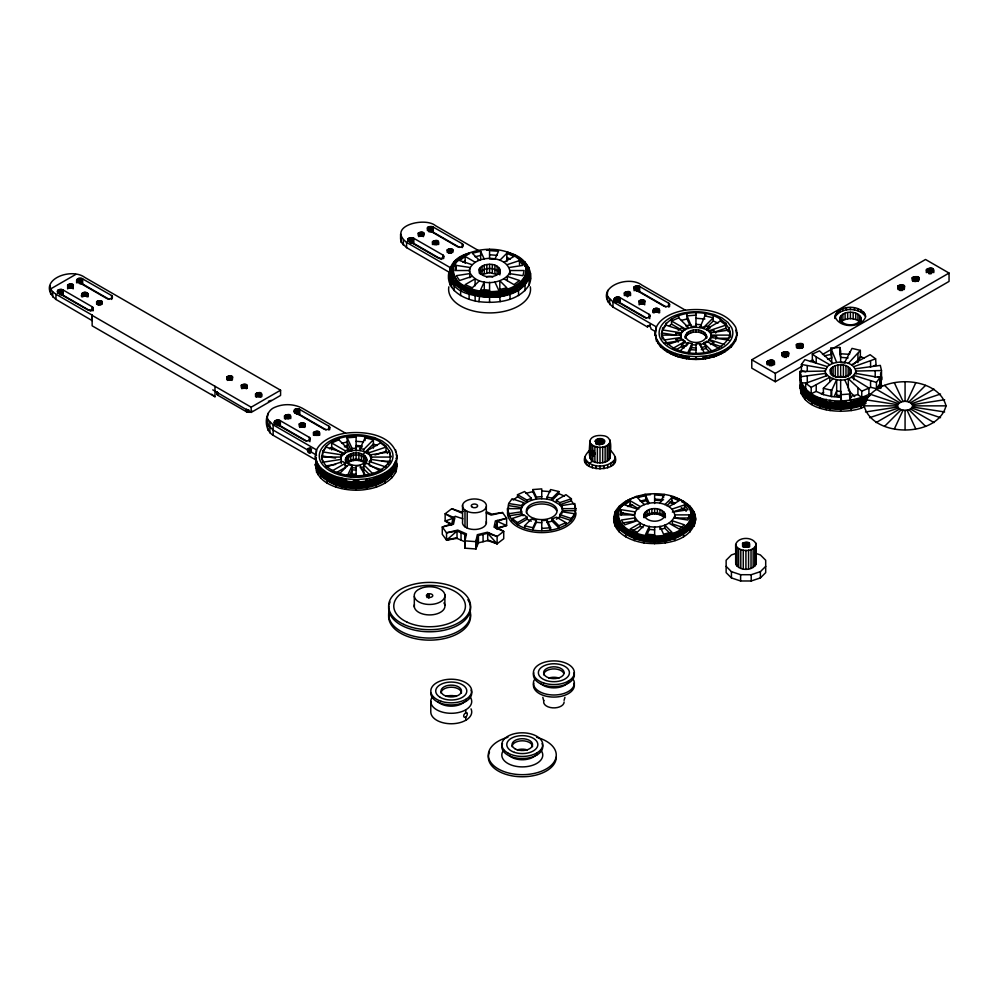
<?xml version="1.0" encoding="UTF-8"?>
<svg xmlns="http://www.w3.org/2000/svg" width="999" height="999" viewBox="0 0 999 999"><rect width="100%" height="100%" fill="white"/><g stroke="black" fill="none" stroke-linecap="round" stroke-linejoin="round"><path stroke-width="1.5" d="M497.29 520.454L495.854 527.06L503.721 531.418L497.115 536.463L487.425 532.23L477.335 534.69L475.824 541.645L475.824 548.963L478.434 535.526L475.824 541.645L464.96 540.859L465.034 534.565L464.96 548.176L475.824 548.963L478.434 542.844L478.434 535.526L489.06 532.942M428.821 598.001L428.446 593.881L429.258 593.768A3.197 1.848 0 0 1 432.692 596.053A3.197 1.848 0 0 1 427.797 597.127A3.197 1.848 0 0 1 427.709 594.105L428.446 593.881L427.11 597.614M478.983 301.673C464.747 299.75 446.241 290.709 448.626 273.664L451.511 272.827L452.722 270.529C454.145 283.666 468.756 289.073 480.044 291.084L478.983 301.673C496.603 303.746 518.881 301.398 529.133 284.952C535.139 270.692 523.976 256.506 510.052 253.197M644.03 542.944C630.981 540.809 613.386 533.716 613.686 518.019L616.558 517.182L617.782 514.885C619.193 528.021 633.816 533.429 645.092 535.439L644.03 542.944C662.524 545.267 691.171 542.095 695.591 520.117C696.078 506.805 682.329 498.951 670.878 496.54M397.065 456.019C395.492 470.616 379.245 476.623 366.708 478.858L366.708 480.956C347.227 484.99 308.941 476.548 316.558 449.9A40.947 23.639 0 0 1 345.517 433.191C363.998 430.869 392.657 434.028 397.065 456.019C397.365 471.715 379.77 478.808 366.708 480.956L365.971 480.182L366.708 489.31C347.577 493.031 310.239 485.601 316.283 459.49M694.193 526.236L695.591 518.019C690.921 518.369 690.883 512.562 690.234 509.378C681.006 494.58 660.963 492.457 645.092 494.33L644.954 495.654M673.388 353.609L669.517 351.898L669.904 353.296C680.769 359.091 693.431 360.389 705.506 358.803L705.818 357.192L706.568 357.954C721.515 356.581 742.507 344.543 735.526 326.91C725.274 310.464 702.996 308.104 685.376 310.19A40.947 23.639 0 0 0 656.418 326.91C648.801 353.546 687.087 362 706.568 357.954L706.568 355.856C719.105 353.621 735.339 347.615 736.925 333.029M471.153 288.961L469.105 294.143L469.105 299.313M636.213 533.316L634.165 540.584M636.138 497.24L636.213 496.466L645.092 494.33M705.506 358.803L714.397 356.68L715.009 354.995M865.534 397.365L859.152 400.187L861.126 408.241C841.233 415.222 794.305 411.313 800.811 380.781M591.208 452.172C596.453 446.865 594.692 462.749 591.208 452.172L593.281 450.974M463.524 285.577L462.662 288.374L460.626 290.384L460.626 295.554M628.571 529.932L627.709 532.717L625.674 534.74L625.674 536.825M307.567 449.4C306.718 451.361 310.514 455.144 311.126 451.998C311.788 447.627 303.996 449.612 310.202 447.877M685.376 310.19L641.932 285.115C627.272 274.088 591.733 288.948 612.974 307.055L647.364 326.91C647.851 323.926 651.385 327.135 650.986 328.996L655.332 331.506M461.063 258.042L463.524 255.494C482.529 245.866 508.254 246.903 524.138 262.088C536.9 273.938 523.089 290.809 509.527 293.556C481.418 307.829 416.933 277.073 469.63 253.659M636.213 496.466L628.571 499.837L628.184 501.248M714.397 356.68L722.027 353.296L722.427 351.898L718.556 353.609M801.098 393.881L801.098 391.795L804.507 389.76C817.994 409.128 847.627 409.115 867.107 399.438L866.807 396.803M324.076 471.078L323.713 473.676L320.642 476.198L320.642 478.296M457.654 281.169L456.605 283.816L454.108 285.489L454.108 290.659M622.714 525.524L621.665 528.171L619.168 529.845L619.168 531.93M564.073 700.349L564.947 697.339M478.983 250.836L435.539 225.699C424.862 216.558 386.501 226.211 406.593 242.407L450.025 267.495L453.446 266.571L457.654 259.89L463.524 255.494M628.571 499.837L622.714 504.245L618.493 510.926L615.084 511.9L613.686 518.019L615.084 526.236M728.009 348.089L722.027 353.296M453.983 276.036L452.809 278.521L450.025 279.782L450.025 284.952M619.03 520.392L617.857 522.864L615.084 524.138C632.479 548.001 676.798 548.001 694.193 524.138C689.447 523.738 689.647 518.119 691.495 514.885C688.323 546.291 611.363 544.892 619.03 509.378C607.492 547.852 701.773 547.852 690.234 509.378M529.133 284.952L529.133 279.782C524.4 279.383 524.6 273.776 526.436 270.529C523.276 301.948 446.278 300.537 453.983 265.022L457.654 259.89M451.585 524.712L453.196 517.27M464.96 540.859L466.458 533.903L457.729 530.082L446.541 532.817L442.282 526.985L451.773 523.876M475.824 548.963L476.448 546.066M91.92 320.467L92.145 315.11L92.145 320.604L55.944 299.438C34.69 281.343 70.242 266.471 84.903 277.497L280.582 390.209L280.582 395.442L251.174 412.425L212.775 389.86M49.95 291.084L50.412 289.048M76.636 280.244L78.397 278.484L81.918 278.484L111.601 295.529C114.81 298.152 108.566 300.15 106.618 298.401L77.66 281.681L76.636 280.244L76.636 282.854M81.706 294.218C82.355 291.546 88.262 291.696 87.999 294.693C85.939 298.976 79.833 291.82 81.706 296.828M93.169 308.192L91.409 309.952L87.9 309.952L58.204 292.907C54.995 290.284 61.239 288.286 63.187 290.035L92.145 306.755L93.057 307.667L93.169 310.801M255.557 394.043C260.427 402.435 265.659 388.087 255.557 394.043L255.557 396.665M316.558 460.352L273.127 435.277C264.011 430.045 264.011 413.336 273.127 408.104C282.018 403.521 293.182 403.521 302.073 408.104L345.517 433.191M274.35 422.09L276.111 420.329L279.633 420.329L309.315 437.362C312.537 439.997 306.281 441.995 304.345 440.234L275.387 423.526L274.35 422.09L274.35 424.7M284.515 415.996C289.373 424.375 294.618 410.027 284.515 415.996L284.515 418.606M313.461 432.704C318.331 441.096 323.576 426.748 313.461 432.704L313.461 435.314M315.721 455.669L316.283 453.221M315.434 465.247L316.283 461.575M316.883 461.338C314.81 496.191 397.415 496.191 395.342 461.338M321.566 457.067L340.759 457.067L341.283 459.365L322.739 462.237C315.197 428.821 387.912 427.335 390.659 457.067L371.466 457.067L370.941 454.77L389.485 451.91L389.485 450.861M322.153 458.666L322.739 450.861M326.186 446.053L326.186 447.09L342.807 452.634L341.283 454.77L340.759 459.153L340.759 457.067M345.467 459.153C347.902 450.112 367.395 450.749 366.758 461.251C364.26 452.822 347.964 452.822 345.467 461.251L345.467 459.153C347.964 467.582 364.26 467.582 366.758 459.153M448.701 271.953L406.593 247.64L401.286 242.332L401.061 237.238M407.942 239.148L408.853 241.109L437.812 257.829C439.747 259.578 446.004 257.58 442.782 254.945L413.099 237.912L408.853 238.237L407.942 239.148L407.942 241.758M371.466 457.067L370.941 461.451L370.941 459.365L389.485 462.237L390.659 456.019M427.397 227.909L428.309 229.87L457.267 246.591C459.203 248.351 465.459 246.341 462.237 243.719L432.555 226.673L428.309 226.998L427.397 227.909L427.397 230.519M432.455 241.933C437.325 250.324 442.557 235.964 432.455 241.933L432.455 244.543M393.531 466.383C382.23 492.42 329.995 492.42 318.693 466.383M366.708 489.31C380.582 487.662 401.049 477.609 396.228 460.714M469.105 253.197C442.994 259.515 442.807 287.687 469.105 294.143C489.735 300.262 524.35 298.863 530.531 273.664L526.997 272.165L525.174 265.022L521.49 259.89L522.552 261.838L525.037 261.85M448.626 278.833L449.188 276.386M453.983 265.022L452.16 272.165C459.74 301.561 519.418 301.561 526.997 272.165L525.174 265.022M469.805 271.628L469.805 267.47L456.206 265.372L455.032 270.529L469.105 270.529C473.801 253.097 511.438 254.383 510.052 274.688M479.295 268.943C478.571 278.559 495.641 279.021 499.862 272.128C500.586 262.512 483.516 262.05 479.295 268.943L479.295 273.127C483.816 266.92 495.342 266.92 499.862 273.127M509.353 273.589L510.052 270.529L524.125 270.529L522.952 275.699L509.353 273.589C500.699 286.001 474.063 286.139 469.105 270.529M575.973 510.739L562.537 510.739L561.825 507.629L561.825 505.544L574.8 503.533C583.566 539.897 500.037 539.959 508.678 503.533L512.087 498.763L523.726 502.647L523.726 504.732C520.716 507.604 519.98 512.687 523.039 515.784M606.98 298.689L607.679 290.409M614.21 299.088L615.971 297.327L619.492 297.327L649.175 314.36C652.384 316.995 646.141 318.993 644.193 317.245L615.247 300.524L614.21 299.088L614.21 301.698M610.876 450.736C633.753 474.6 566.271 474.6 589.16 450.736M589.772 441.333C590.884 435.839 598.039 435.052 602.659 435.626C613.823 436.263 610.077 449.687 610.252 457.005C609.153 462.512 601.985 463.299 597.365 462.712C586.201 462.075 589.947 448.663 589.772 441.333L590.122 458.541M624.363 292.994C629.233 301.373 634.477 287.025 624.363 292.994L624.363 295.604M596.191 444.23C593.106 434.79 610.814 441.558 600.012 443.544M610.252 441.333C607.779 449.138 594.455 449.063 590.122 442.869M614.847 462.437L615.372 457.005M653.221 310.19C653.858 307.505 659.777 307.655 659.502 310.664C657.454 314.947 651.348 307.779 653.221 312.799M613.686 520.117L614.797 515.222M621.266 512.862L634.852 514.96L634.852 511.825L621.266 509.727L620.079 514.885L634.165 514.885C638.786 497.802 675.137 498.601 675.112 518.019L689.185 518.019M695.966 350.075L690.671 349.662L691.995 343.681L688.286 342.794L688.286 343.831L685.114 342.432L681.131 338.449L680.619 335.115L661.413 335.115C664.447 304.608 730.631 305.057 730.519 337.2M662.012 335.664L662.599 327.859M675.724 335.14L676.198 333.104L681.131 333.866C686.425 321.403 723.051 328.196 706.83 342.432L706.83 341.383L703.646 342.794L703.646 343.831L706.206 346.391L706.206 348.489L710.227 352.51M643.993 517.669C642.207 505.544 667.07 505.544 665.284 517.669M685.689 334.565L685.326 338.249C684.477 327.023 707.467 327.023 706.618 338.249L706.256 334.565M665.284 514.885C662.787 523.314 646.478 523.314 643.993 514.885M706.618 336.163C704.12 344.58 687.824 344.58 685.326 336.163M634.165 514.885C638.96 531.081 670.317 531.081 675.112 514.885L689.185 514.885L689.185 516.982M715.746 339.223L716.445 336.163L711.325 336.163L710.801 332.817L729.345 329.945L730.519 335.115L711.325 335.115M689.185 514.885L688.011 520.054L674.412 517.944M730.519 333.029C723.538 360.164 668.406 360.164 661.413 333.029M767.082 361.825C772.926 371.89 779.208 354.67 767.082 361.825L767.082 364.61M735.676 544.492C738.074 536.388 753.758 536.388 756.156 544.492L756.156 563.299C753.758 571.391 738.074 571.391 735.676 563.299L735.676 544.492L736.026 564.822M756.156 544.492C753.671 552.297 740.346 552.222 736.026 546.016M830.044 410.601L831.068 402.322C815.758 401.436 793.418 388.723 801.41 370.754L801.41 364.485L804.869 359.665L827.347 366.608C835.339 359.378 856.518 360.152 856.006 373.913M799.974 378.184L800.811 374.513M799.699 387.762L800.811 382.867M801.423 382.629C800.773 411.401 847.214 412.699 866.108 403.121M835.064 316.421C838.661 304.27 862.174 304.27 865.771 316.421C862.174 328.571 838.661 328.571 835.064 316.421L835.064 318.506L835.589 314.123M825.811 376.211L825.286 371.041L827.347 366.608M839.772 321.016C838.348 309.253 862.487 309.253 861.063 321.016M830.369 369.455C829.632 379.071 846.715 379.533 850.936 372.639C851.66 363.024 834.59 362.562 830.369 369.455L830.369 373.763M861.063 318.506C858.566 326.935 842.269 326.935 839.772 318.506M825.286 371.041L799.812 371.528L800.986 376.685L825.811 373.339C832.304 382.642 852.284 382.754 856.006 371.041L881.493 370.567L881.493 376.835L877.721 377.123M864.123 405.856C872.402 373.688 937.736 373.688 946.016 405.856C937.736 438.024 872.402 438.024 864.123 405.856L897.389 405.856C899.187 411.925 910.951 411.925 912.749 405.856C910.951 399.775 899.187 399.775 897.389 405.856M877.746 388.948L880.206 385.527L881.605 377.31L880.606 372.964M879.882 388.599L880.556 385.614L879.882 382.629M881.043 388.124L881.605 385.676L880.481 380.781M926.335 269.88C932.179 279.945 938.473 262.712 926.335 269.88L926.335 272.665M338.836 473.301L338.836 474.35L348.439 464.747L352.135 465.634L347.165 476.336L347.165 475.287C336.601 473.401 322.889 468.331 321.566 456.019M363.786 451.486L360.09 450.599L360.09 448.501L365.06 437.799L373.389 439.797L363.786 449.388L363.786 451.486L369.405 454.72L371.466 459.153M349.038 476.498L352.135 469.817L356.106 470.117M350.899 476.673L352.135 473.988L356.106 474.288M494.88 259.116L498.526 251.261L489.572 250.587L489.572 258.878L494.055 259.228M536.351 520.254L536.351 522.34L532.879 529.832L532.879 527.747L536.351 520.254L531.343 519.043L524.625 525.761L524.625 527.859M547.127 499.138L547.127 497.052L550.599 489.56L558.853 491.533L558.853 493.631L552.135 500.349C542.744 497.589 531.431 498.126 523.726 504.732M687.649 353.047L691.995 343.681M700.823 325.686L699.949 327.597L704.907 315.846L704.907 313.761M688.848 353.596L691.995 346.815M659.939 503.471L663.573 495.616L654.632 494.942L654.632 503.496M646.902 534.677L649.338 529.445L649.338 526.311L645.691 534.153L654.632 534.84M840.646 390.996L841.483 400.899L840.646 397.265L831.705 396.578L831.705 390.309L836.675 379.608L836.675 396.328L840.646 396.628M844.63 362.487L852.022 348.389L860.351 350.387L860.351 356.655L857.929 360.04M834.19 396.453L836.675 391.108L840.646 391.408M894.467 428.696L903.084 410.139M907.055 401.573L915.671 383.017M320.379 467.619L319.343 469.23L316.558 470.504L316.558 472.589M382.567 474.887L382.267 477.197L385.065 481.106L385.065 483.191M453.446 266.571L453.846 265.846M251.91 410.976L249.588 412.325L246.428 411.763L217.695 395.179L217.183 392.944M67.657 284.94C69.018 293.868 79.695 280.707 67.657 284.94L67.657 288.848M96.653 301.673C98.002 310.439 108.504 297.515 96.653 301.673L96.653 304.283M226.91 376.885C228.284 385.814 238.961 372.652 226.91 376.885L226.91 379.495M418.294 233.129C419.667 242.058 430.344 228.896 418.294 233.129L418.294 235.739M294.28 409.84L293.931 411.376L294.842 412.287L323.801 429.008C325.736 430.769 331.993 428.758 328.771 426.136L299.088 409.091L294.842 409.415L294.28 412.45M299.313 423.901C300.674 432.829 311.351 419.68 299.313 423.901L299.313 426.511M447.252 249.85C448.613 258.778 459.303 245.617 447.252 249.85L447.252 252.46M457.542 260.702C437.912 281.156 472.377 296.553 489.572 294.805C506.031 296.79 538.124 282.729 523.339 262.937M326.186 447.09L322.739 451.91L341.283 454.77M341.283 456.868C345.13 450.699 353.471 449.812 360.09 450.599M381.88 469.842L369.405 465.684L369.405 461.501L370.941 459.365M347.165 475.287C362.038 477.047 380.831 475.062 389.485 461.188M387.762 464.635L389.485 462.237M480.044 291.084C495.904 292.957 515.946 290.834 525.174 276.036M389.635 470.716C372.652 488.186 337.874 488.274 321.765 469.567M391.508 469.505C375.499 489.697 338.087 489.722 321.391 470.442M634.14 286.838L633.666 287.849L634.702 289.285L663.648 306.006C665.596 307.767 671.84 305.756 668.631 303.134L638.948 286.089L634.14 286.838L634.14 290.759M639.16 300.899C640.534 309.827 651.211 296.678 639.16 300.899L639.16 304.82M508.678 505.631L521.653 507.629L521.653 505.544L523.726 502.647M666.046 325.137L662.599 329.945L681.131 332.817L682.667 330.681L666.046 325.137L666.046 323.052M685.689 336.663C690.209 330.457 701.735 330.457 706.256 336.663M556.443 519.23L559.752 516.745L559.752 514.66L561.825 511.763L574.8 513.761L574.8 515.859M559.752 516.745L571.391 520.629L571.391 518.531L574.8 513.761M584.665 457.005C588.374 468.718 608.354 468.606 614.847 459.303M721.827 346.865L713.698 344.156L713.698 342.07L709.265 340.597L709.265 339.548L710.801 337.412L729.345 340.272M615.084 511.9C619.867 503.409 629.133 498.563 638.398 496.54M622.714 504.245C600.973 525.187 636.301 542.107 654.632 540.147C671.478 541.67 706.33 527.347 688.348 506.431L686.55 504.245M622.989 512.537L621.266 514.947L621.266 509.727M781.942 352.934C783.578 363.636 796.39 347.852 781.942 352.934L781.942 355.719M796.415 344.568C798.051 355.282 810.876 339.498 796.415 344.568L796.415 347.352M835.589 316.221C842.107 307.267 858.728 307.267 865.246 316.221L865.246 314.123M645.092 535.439C660.963 537.312 681.006 535.189 690.234 520.392M897.764 286.051C899.4 296.765 912.224 280.981 897.764 286.051L897.764 288.848M912.249 277.697C913.885 288.411 926.697 272.627 912.249 277.697L912.249 280.482M848.326 363.374L860.351 350.387M742.594 543.381C744.23 554.095 757.042 538.299 742.594 543.381L742.594 546.328M868.381 388.948L870.566 387.287L876.435 388.686L876.435 382.417L879.882 377.61L855.481 373.339M880.206 383.429L876.111 389.135L899.637 402.722M241.346 385.202C242.607 394.13 253.446 381.019 241.346 385.202L241.346 387.812M688.935 357.405L685.901 357.167L685.376 357.954L685.376 355.856C672.839 353.621 656.593 347.615 655.019 333.029M453.958 517.557L455.219 516.271L462.849 518.781M375.149 477.997L374.613 480.594L376.586 486.95M479.345 280.769L472.302 287.812L465.147 284.64L475.099 278.896L475.099 285.814M499.812 260.302L506.855 253.259L514.01 256.431L504.058 262.175M363.786 453.571L373.389 443.968L376.96 445.554M679.757 351.323L688.286 342.794M710.451 327.797L706.206 325.924L703.646 328.484L703.646 327.435L713.249 317.832L704.907 315.846M687.437 344.692L685.739 346.391L681.493 344.518L681.493 346.603L675.274 350.199M707.217 327.01L713.249 320.979L713.249 315.746M561.825 507.629L559.752 504.732L552.135 500.349L552.135 498.251L558.853 491.533M644.392 525.124L637.362 532.167L630.207 528.995L640.159 523.251L640.159 526.386L632.692 530.694M664.872 504.645L671.915 497.614L679.07 500.786L669.118 506.53M666.882 505.769L671.915 500.749M831.705 396.578L823.376 394.593L823.376 388.324L832.966 378.721M853.658 364.31L861.126 356.843L863.948 358.092M884.59 426.336L901.235 409.69M908.915 402.01L925.549 385.377M726.136 566.358L731.43 571.653L740.609 574.712L751.211 574.712L760.389 571.653L765.696 566.358M735.364 553.621L731.43 554.932L726.136 560.239L726.136 572.627L731.43 577.922L740.609 580.981L751.211 580.981L760.389 577.922L765.696 572.627L765.696 560.239L760.389 554.932L755.144 553.184M676.011 355.132L675.499 355.594L675.499 353.496M451.66 524.887L445.154 521.066L445.154 513.748L454.832 517.981L453.471 524.263L442.282 526.985L442.282 534.303L446.541 540.122L457.018 531.056L466.208 535.077M619.168 506.206L622.24 505.719M461.176 511.9L451.76 508.703L445.154 513.748L452.972 518.344L452.972 522.727M490.397 540.846L497.115 543.781L497.115 536.463L487.699 533.279L487.699 540.584L497.115 543.781L503.721 538.736L503.721 531.418L494.043 527.185L495.404 520.916L506.618 518.231L506.618 525.549L497.102 528.621L497.102 521.303L506.618 518.231L502.534 512.524L491.858 514.135L486.525 511.788M454.108 261.788L460.626 256.955L462.05 257.43C432.405 275.125 468.593 299.275 489.572 295.791C510.564 299.275 546.753 275.125 517.107 257.43L518.531 256.955M271.141 400.287L269.967 400.961M461.938 257.779L456.605 261.838L454.108 261.85M475.099 262.175L465.147 256.431L459.652 260.564L471.84 264.623M462.949 262.262L465.147 260.614M329.483 448.788L331.68 447.14L344.018 454.27M346.89 462.35C351.985 458.216 360.239 458.216 365.334 462.35M365.334 456.081L365.334 463.399C360.239 459.265 351.985 459.265 346.89 463.399L346.89 456.081M669.342 325.799L671.54 324.138L671.54 318.918M678.234 330.244L681.493 327.797L685.114 329.895L685.114 328.846L671.54 321.004L678.696 317.832L678.696 315.746M710.451 344.518L713.698 342.07M513.186 500.037L517.532 496.765L517.532 494.68L524.625 491.533L531.343 498.251L531.343 500.349M725.249 350.674L728.421 348.289M859.639 315.434L859.639 321.703C854.545 317.57 846.29 317.57 841.195 321.703L841.195 315.434M625.362 502.46C596.54 521.016 634.065 544.355 654.632 540.996C676.148 544.567 713.249 519.805 682.854 501.673L681.555 501.635M627.297 501.51C599.063 519.58 634.153 542.32 654.632 539.16C675.124 542.32 710.214 519.58 681.967 501.51M620.928 506.431L623.401 504.57M621.665 506.193L625.299 503.459M640.159 506.53L630.207 500.786L624.712 504.907L636.9 508.978M628.009 506.618L630.207 504.957M663.86 511.813L663.86 517.032C658.766 512.899 650.511 512.899 645.416 517.032L645.416 511.813M592.195 454.832L594.517 452.972M75.724 274.438L50.649 288.923L50.649 294.143M91.92 315.247L251.174 407.192L280.582 390.209M310.14 448.389L307.505 449.9L273.127 430.057L267.819 424.75L267.12 421.69M307.567 450.487L310.202 448.963M307.754 451.086L311.7 448.813M308.042 451.685L310.664 450.162M308.416 452.235L311.051 450.711M308.853 452.697L311.476 451.173M326.186 465.996L326.186 467.045L342.807 461.501L345.254 463.336L331.68 471.178L331.68 470.129M366.97 452.884L366.97 450.799L380.544 442.957L380.544 441.92M335.377 473.214L345.254 467.52L345.254 463.336M647.427 326.398L650.062 324.875M647.364 326.91L649.999 325.387M672.777 348.501L685.114 341.383L682.667 339.548L667.432 344.63M709.24 328.496L706.83 329.895L706.83 328.846L720.404 321.004L720.404 318.918M681.493 344.518L685.114 342.432L685.114 341.383M591.258 451.673L593.319 450.487M802.247 366.171L775.311 381.73L751.785 368.144L751.785 359.79L925.524 259.478L949.05 273.064L949.05 281.418L822.452 354.508M591.258 452.747L594.343 450.974M591.42 453.371L594.105 451.823M591.67 453.996L594.305 452.472M592.37 455.069L594.929 453.583M595.342 453.958L592.782 455.444L592.782 461.188L589.16 463.274L589.16 466.408M751.785 359.79L775.311 373.364L949.05 273.064M531.343 521.141L527.035 519.23L517.532 524.712L517.532 522.627L527.035 517.145L523.726 514.66L512.087 518.531L512.087 520.629M556.443 502.247L556.443 500.162L565.946 494.68L571.391 498.763L571.391 500.861L573.95 504.433M810.326 361.513L813.024 359.952M827.347 375.474L805.694 383.254L811.188 387.387L829.794 377.31L829.794 381.63M851.51 364.772L870.117 354.707L875.611 358.841L876.111 365.497M821.153 393.793L823.626 392.37M876.111 422.577L899.637 408.991M910.501 402.722L934.028 389.135M591.783 454.195L594.442 452.847M327.897 474.463L327.16 474.825L327.16 472.739L320.642 467.844L316.558 462.137L315.16 456.019M667.757 351.473L667.007 351.835L667.007 349.737M682.854 501.673L683.591 501.298M799.699 377.31C807.005 405.269 848.213 405.02 869.605 394.031L898.426 403.633M463.411 256.281L467.245 254.583M497.102 266.184L497.102 274.488L489.572 272.69L482.055 274.488L482.055 266.184M338.836 439.797L331.68 442.957L345.254 450.799L348.439 449.388L338.836 439.797L338.836 438.748M363.786 474.15L363.786 464.747L366.97 463.336L380.544 471.178L380.544 470.129M685.114 328.846L688.286 327.435L678.696 317.832M375.774 473.289L379.358 471.703M380.994 476.073L374.613 478.896L365.684 481.031M705.769 342.894L699.949 344.717L701.273 347.577L706.206 346.391M717.307 354.52L722.814 352.073M714.472 355.906L720.853 353.072M812.349 354.033L816.22 356.943L816.22 363.211L812.349 360.302L812.349 354.033L819.505 350.861L832.966 363.374M811.688 360.602L812.349 360.302M517.532 494.68L527.035 500.162L531.343 498.251M853.945 366.608L875.611 358.841M823.376 394.593L816.22 391.421L811.188 393.656L811.188 387.387M873.463 366.059L875.611 365.11M552.135 519.043L558.853 525.761L558.853 527.859L552.135 521.141L552.135 519.043L556.443 517.145L565.946 522.627L565.946 524.712M848.326 388.786L848.326 378.721L861.762 391.208L868.93 388.049L868.93 394.318M558.853 525.761L565.946 522.627M625.674 501.298L629.17 500.449M866.108 396.978L860.601 399.425L850.973 401.723M868.193 396.753C856.518 402.797 842.931 403.883 830.044 402.247L830.044 400.149M866.707 397.59C848.738 406.618 824.612 406.393 808.728 393.181L807.679 395.816L805.182 397.49L805.182 399.588M866.807 398.489C848.101 407.767 820.479 408.004 806.305 390.859M866.258 400.961C846.615 410.339 813.211 410.252 803.221 387.674M632.592 504.945L630.207 506.006L630.207 500.786M865.484 402.41C845.479 411.463 810.389 410.926 802.06 386.775M863.948 404.895C843.019 412.949 806.393 411.663 799.699 385.676L801.722 385.327M861.126 408.241L863.948 406.993M336.651 477.922L335.639 478.583L335.639 476.498L327.16 472.739M452.972 518.344L445.154 521.066L450.512 523.414M471.84 276.448L459.652 280.507L456.206 275.699L469.805 273.589L469.805 277.747M507.305 264.623L519.505 260.564L522.952 265.372L509.353 267.47M706.83 328.846L709.265 330.681L725.898 325.137L720.404 321.004M713.698 332.342L725.898 328.271L725.898 323.052M366.97 450.799L369.405 452.634L386.039 447.09L380.544 442.957M374.95 454.97L386.039 451.273L386.039 446.053M556.443 500.162L559.752 502.647L571.391 498.763M571.391 500.861L559.752 504.732L559.752 502.647M869.605 417.682L898.426 408.067M911.725 403.633L940.534 394.031M636.9 520.804L624.712 524.862L621.266 520.054L634.852 517.944L634.852 521.078L622.777 522.952M672.364 508.978L684.552 504.907L688.011 509.727L674.412 511.825M672.364 512.112L684.552 508.041M317.183 464.036L315.16 464.385C323.451 496.553 388.773 496.553 397.065 464.385L395.042 464.036C387.15 494.305 327.148 494.38 317.52 465.484M321.553 469.692L320.642 469.93L320.642 467.844M459.815 512.225L463.486 511.338M446.541 540.122L457.018 538.374L457.018 531.056L446.541 532.817L446.541 540.122L455.844 537.862L465.034 541.87L464.96 548.176L465.034 534.565M477.085 543.169L489.06 540.259M627.709 501.635L626.41 501.673M484.278 259.116L480.631 251.261L472.302 253.259L479.345 260.302M475.074 256.768L480.631 255.444M477.859 260.227L480.631 259.565L480.631 251.261M681.468 320.304L687.025 318.981L687.025 313.761M685.739 325.924L690.671 324.737L691.995 327.597L687.025 315.846L695.966 315.16M701.273 349.662L706.206 348.489M341.608 443.306L347.165 441.983L351.511 451.348M710.164 356.406L716.445 355.594L716.445 353.496M705.544 358.042L712.986 356.256M344.393 446.828L347.165 446.153L349.65 451.511M824.412 355.831L830.881 354.42L831.705 358.042L827.534 359.041M360.09 467.719L363.786 466.833M361.326 469.518L363.786 468.931L370.192 475.324M845.978 365.721L845.978 377.222L840.646 376.398L835.326 377.222L835.326 365.721M861.762 391.208L861.762 397.477L857.929 394.593L849.587 396.578L850.424 400.212L849.587 390.309L844.63 379.608M859.152 400.187L850.224 402.322L851.248 410.601M525.998 493.294L532.879 491.645L532.879 489.56L541.745 488.886L541.745 498.738M502.534 512.524L491.146 515.084L486.151 512.899M497.29 527.772L506.618 525.549L497.102 521.303M637.624 496.878L643.568 495.454M649.338 503.471L645.691 495.616L637.362 497.614L644.392 504.645M541.745 530.506L541.745 520.654L547.127 520.254L550.599 527.747L550.599 529.832L547.127 522.34L552.135 521.141M640.134 501.123L645.691 499.8M641.52 501.835L645.691 500.849L645.691 495.616M661.163 529.145L664.872 528.259L669.904 533.291M859.689 399.288L861.126 399.875L861.126 397.789M664.023 340.06L681.131 337.412M664.11 343.181L676.198 341.308L676.198 339.223L681.131 338.449M855.481 368.756L880.319 365.409L881.493 370.567M325.587 465.971L335.577 464.423M865.509 411.975L897.651 407.005M912.487 404.707L944.629 399.737M521.653 511.763L521.653 513.848L508.678 515.859L508.678 513.761L521.653 511.763L520.941 508.653L507.504 508.653L507.504 510.739M393.706 464.273L395.666 464.235L395.666 462.137M657.417 341.134L656.418 341.233L656.418 339.148M802.097 385.427L801.098 385.527L801.098 383.429M317.57 464.135L316.558 464.235L316.558 462.137M459.602 247.427L433.279 232.23L429.882 231.693L429.882 226.473M441.471 259.415L413.823 243.456L410.427 242.932L410.427 237.712M486.55 250.262L492.32 250.225M108.966 299.225L82.642 284.028L79.246 283.504L79.246 278.284M665.996 306.843L639.672 291.646L636.276 291.109L636.276 285.889M691.995 326.548L695.966 326.248M704.295 353.047L699.949 343.681L695.966 343.981L695.966 353.671M685.376 355.856L695.966 356.668L706.568 355.856M703.171 357.392L706.043 357.167M703.346 357.654L706.293 357.43M830.881 354.42L830.881 348.151L839.822 347.465L840.646 351.099L840.646 362.587L845.117 362.937M839.822 347.465L839.822 353.733L848.213 354.245M268.369 401.211L269.193 401.148M326.136 429.832L299.812 414.635L296.416 414.11L296.416 408.891M807.542 382.842L800.986 382.954L800.986 376.685M306.681 441.071L280.357 425.874L276.96 425.349L276.96 420.117M841.483 394.63L850.424 393.943M356.106 437.125L347.165 437.799L352.135 448.501L352.135 450.599M846.553 402.06L834.752 402.06M352.135 448.501L356.106 448.201M335.639 476.498L345.517 478.858L356.106 479.67L366.708 478.858M359.066 480.994L353.159 480.994M532.879 489.56L536.351 497.052L541.745 496.64M646.428 494.992L650.536 494.68M541.745 528.421L550.599 527.747M880.556 379.47L881.605 379.408L881.605 377.31M396.016 458.179L397.065 458.116L396.228 454.445M729.12 338.249L716.445 338.249L716.445 336.163M912.749 405.856L946.016 405.856M595.217 441.333A4.795 2.772 0 0 1 600.012 438.561A4.795 2.772 0 0 1 604.82 441.333A4.795 2.772 0 0 1 600.012 444.105L596.628 443.294L595.217 441.333L596.191 441.333M381.805 461.251L390.659 461.251M561.825 505.544L562.537 508.653L575.973 508.653M688.348 506.431L690.097 506.206L690.097 508.291M656.056 335.177L655.019 335.115L656.418 326.91L612.974 301.823L607.679 296.528L606.98 293.469M799.699 379.408L800.736 379.47M881.605 385.676L879.57 385.327M315.16 458.116L316.208 458.179M492.607 250.262L489.572 250.025L489.572 249.25M489.572 254.77L497.027 255.332M489.572 290.484L480.631 289.797L484.278 281.955L484.278 290.247M485.601 290.347L489.572 290.659L489.572 282.355M646.54 318.069L620.217 302.872L617.732 302.272L617.732 297.053M695.966 318.294L704.907 318.981M695.966 324.338L701.273 324.737M90.822 311.226L63.187 295.267L60.702 294.668L60.702 289.448M691.995 344.717L695.966 345.03M848.101 357.929L840.646 357.367L839.822 353.733M690.671 347.577L695.966 347.977M689.048 357.692L680.069 355.994M836.675 395.279L840.646 395.592M356.106 441.296L363.561 441.87M356.106 445.479L362.075 445.929M356.106 446.528L362.075 446.978M352.135 467.719L356.106 468.019M659.178 494.73L662.849 494.992M356.106 475.337L352.135 475.037L352.135 465.634M654.632 499.113L663.573 499.8M541.745 490.971L550.599 491.645M654.632 500.162L662.087 500.724M649.338 529.445L654.632 529.845M536.351 522.34L541.745 522.752M685.901 357.167L686.425 358.803M734.515 341.134L735.526 341.233L735.526 339.148M879.195 385.427L880.206 385.527L881.605 379.408L880.481 374.513M662.599 333.092L676.198 335.189L676.198 333.104M801.41 364.485L825.811 368.756M865.509 399.737L897.651 404.707M912.487 407.005L944.629 411.975M322.739 456.081L335.577 458.066M508.678 503.533L521.653 505.544M821.615 399.288L820.179 399.875L820.179 397.789M723.488 351.348L724.924 351.835L724.924 349.737M860.351 356.655L861.126 356.843M699.949 326.548L703.646 327.435M853.945 379.795L853.945 375.474L876.435 382.417M801.41 370.754L805.806 371.803M823.376 388.324L831.705 390.309M678.858 356.231L686.4 358.042M823.351 399.95L826.148 400.624M825.124 400.487L813.81 396.366M669.342 502.222L674.3 503.896M360.09 448.501L363.786 449.388M547.127 497.052L552.135 498.251M337.075 477.997L341.608 479.333M344.156 479.945L346.541 481.031L345.517 489.31M346.541 481.031L337.612 478.896L331.231 476.073M524.625 525.761L532.879 527.747M730.531 346.69L731.43 346.94L731.43 344.842M390.671 469.692L391.571 469.93L391.571 467.844M428.309 597.664L427.709 594.105M709.265 339.548L724.512 344.63M911.725 408.067L940.534 417.682M681.855 527.097L672.364 523.938L672.364 520.804L684.552 524.862L679.07 528.995L669.118 523.251M559.752 514.66L571.391 518.531M369.405 461.501L386.039 467.045L386.039 465.996M375.574 477.922L376.586 478.583L376.586 476.498M451.76 508.703L461.451 512.937M713.249 320.979L718.019 323.089M508.004 252.11L508.079 252.884L518.094 258.042M509.527 253.659L513.661 255.482M506.855 257.442L510.427 259.028M815.758 397.365L822.152 400.187L820.179 408.241M681.493 346.603L684.315 347.864M669.13 352.073L674.637 354.52M669.805 352.51L677.472 355.906L677.547 356.68M675.686 498.364L679.52 500.062M675.961 498.613L678.721 499.837M671.915 501.785L675.486 503.371M640.159 526.386L642.981 527.634M558.853 493.631L564.522 496.141M345.254 465.422L347.377 466.371M384.328 474.463L385.065 474.825L385.065 472.739M464.985 510.102L467.207 511.376A11.963 6.906 0 0 0 486.138 507.317A11.963 6.906 0 0 0 471.765 499.138A11.963 6.906 0 0 0 464.985 510.102L464.985 526.823L467.207 528.096A11.963 6.906 0 0 0 480.482 528.546A11.963 6.906 0 0 0 486.288 521.64M910.501 408.991L934.028 422.577M816.22 356.943L829.794 364.772M851.51 377.31L868.93 388.049M706.83 341.383L719.168 348.501M671.54 324.138L680.244 329.171M504.058 278.896L514.01 284.64L519.505 280.507L507.305 276.448L507.305 280.594M630.207 503.921L638.91 508.941M517.532 496.765L527.035 502.247L527.035 500.162M49.95 285.864L50.649 288.923L52.697 291.77L55.944 294.218L92.145 315.11M267.12 416.471L267.819 419.53L273.127 424.825L316.558 449.9L316.558 451.998M311.126 451.998L316.558 455.132M214.985 386.301L214.985 396.74L92.145 325.824L92.145 320.604M808.203 392.582L805.182 391.221L805.182 389.135M664.048 348.888L666.395 350.649M517.22 257.779L521.977 261.363M681.268 507.654L684.552 510.139L684.552 504.907M512.087 518.531L517.532 522.627M324.188 471.89C341.833 486.201 370.392 486.201 388.024 471.89L389.086 474.525L391.571 476.198L391.571 478.296M211.676 394.255L214.985 396.74M521.615 260.702L525.711 266.571L529.133 267.545L529.133 271.428M690.771 510.926L694.193 511.9L695.591 520.117M884.59 385.377L901.235 402.01M908.915 409.69L925.549 426.336M848.326 390.222L854.732 396.615M849.4 395.467L851.523 397.602M703.646 342.794L712.175 351.323M363.786 464.747L373.389 474.35L373.389 473.301M363.786 473.101L366.995 476.311M676.935 354.995L677.472 355.906M487.699 533.279L497.115 543.781M392.245 468.469L395.666 470.504L395.666 472.589M725.898 328.271L728.283 331.606M715.746 333.104L713.698 330.244L709.265 331.73L709.265 330.681M676.198 339.223L678.234 342.07M684.552 509.09L686.151 511.313M386.039 451.273L387.624 453.496M495.854 527.06L497.427 529.395M346.428 480.482L345.517 480.956L345.517 478.858M525.312 265.846L525.711 266.571M814.197 396.191L814.485 398.489L811.688 402.397L811.688 404.483M329.658 474.887L329.945 477.197L327.16 481.106L327.16 483.191M894.467 383.017L903.084 401.573M907.055 410.139L915.671 428.696M830.881 348.151L836.675 362.487M687.025 318.981L690.059 325.524M645.691 498.751L648.126 503.983M494.88 281.955L498.526 289.797L506.855 287.812L499.812 280.769L499.812 289.073M532.879 491.645L536.351 499.138L536.351 497.052M337.4 478.321L337.612 480.594L335.639 486.95M542.832 697.339L543.568 700.374M880.481 382.867L881.318 386.538M735.801 330.219L736.925 335.115M755.806 561.763L756.156 563.299M661.713 336.401L662.3 338.986M614.847 457.854L615.372 460.139M609.902 455.482L610.252 457.005M529.97 276.386L530.531 278.833M574.8 505.631L575.674 509.465M507.504 508.653L508.678 513.761M396.228 462.799L397.065 466.471M389.485 451.91L390.659 457.067M686.55 525.524L687.612 528.171L690.097 529.845L690.097 531.93M521.49 281.169L522.552 283.816L525.037 285.489L525.037 290.659M515.634 255.494L515.734 256.281M680.694 529.932L681.555 532.717L683.591 534.74L683.591 536.825M515.634 285.577L516.495 288.374L518.531 290.384L518.531 295.554M673.064 496.466L673.139 497.24M673.064 533.316L675.112 540.584M508.004 288.961L510.052 294.143L510.052 299.313M664.173 494.33L664.21 495.104M664.173 535.439L665.234 542.944M499.113 291.084L500.174 301.673M429.258 593.768L429.27 597.627M933.753 269.88L933.753 272.665M933.378 269.343L933.378 272.128M932.766 268.881L932.766 271.666M931.967 268.531L931.967 272.702M931.043 268.306L931.043 273.876M930.044 268.232L930.044 273.801M929.058 268.306L929.058 273.876M928.133 268.531L928.133 272.702M927.334 268.881L927.334 271.666M926.722 269.343L926.722 272.128M918.893 277.697L918.893 280.482M918.281 277.235L918.281 281.418M917.494 276.885L917.494 281.069M916.558 276.661L916.558 280.844M915.571 276.586L915.571 280.769M914.572 276.661L914.572 280.844M913.648 276.885L913.648 281.069M912.849 277.235L912.849 281.418M905.069 382.217L905.069 401.423M905.069 410.289L905.069 429.495M904.42 286.051L904.42 288.848M903.808 285.602L903.808 289.772M903.009 285.239L903.009 289.423M902.085 285.027L902.085 290.597M901.086 284.952L901.086 290.522M900.099 285.027L900.099 290.597M899.175 285.239L899.175 289.423M898.376 285.602L898.376 289.772M879.882 377.61L879.882 383.878M875.199 371.041L875.199 377.31M870.566 361.076L870.566 367.345M870.566 381.019L870.566 387.287M869.605 394.031L869.605 396.128M863.71 311.988L863.71 314.073M861.275 310.152L861.275 312.237M860.701 316.92L860.701 320.679M858.091 308.741L858.091 310.839M857.941 314.161L857.941 320.429M857.929 353.771L857.929 362.649M857.929 388.324L857.929 394.593M855.743 313.187L855.743 319.455M854.395 307.854L854.395 309.952M853.171 312.575L853.171 318.843M851.248 400.149L851.248 402.247M850.936 369.455L850.936 373.763M850.411 307.555L850.411 309.64M850.411 312.362L850.411 318.631M849.874 367.969L849.874 375.162M849.587 351.773L849.587 354.283M848.176 366.695L848.176 376.76M847.664 312.575L847.664 318.843M846.44 307.854L846.44 309.952M845.092 313.187L845.092 319.455M843.406 365.11L843.406 376.598M842.894 314.161L842.894 320.429M842.744 308.741L842.744 310.839M840.646 364.897L840.646 376.398M840.646 379.907L840.646 398.351M840.646 400.961L840.646 411.401M840.134 316.92L840.134 320.679M839.56 310.152L839.56 312.237M837.899 365.11L837.899 376.598M837.112 311.988L837.112 314.073M833.116 366.695L833.116 376.76M831.705 351.773L831.705 363.274M831.43 367.969L831.43 375.162M831.068 390.159L831.068 396.428M826.21 399.238L826.21 401.323M826.21 407.592L826.21 409.677M816.22 385.152L816.22 391.421M811.688 394.031L811.688 396.128M807.279 365.884L807.279 370.904M807.279 376.211L807.279 382.48M805.694 383.254L805.694 389.523M803.071 344.568L803.071 347.352M802.684 385.651L802.684 387.737M802.684 394.006L802.684 396.103M802.459 344.106L802.459 348.289M801.66 343.756L801.66 347.939M800.736 343.531L800.736 347.714M799.812 371.528L799.812 377.797M799.737 343.456L799.737 347.64M798.75 343.531L798.75 347.714M797.826 343.756L797.826 347.939M797.027 344.106L797.027 348.289M788.586 352.934L788.586 355.719M787.974 352.472L787.974 356.655M787.187 352.123L787.187 356.293M786.263 351.898L786.263 357.467M785.264 351.823L785.264 357.392M784.265 351.898L784.265 357.467M783.341 352.123L783.341 356.293M782.554 352.472L782.554 356.655M775.311 373.364L775.311 381.73M774.5 361.825L774.5 364.61M774.113 361.288L774.113 364.073M773.501 360.826L773.501 365.01M772.702 360.477L772.702 364.66M771.777 360.252L771.777 365.834M770.791 360.177L770.791 365.746M769.792 360.252L769.792 365.834M768.868 360.477L768.868 364.66M768.069 360.826L768.069 365.01M767.457 361.288L767.457 364.073M760.389 571.653L760.389 577.922M755.806 542.957L755.806 564.822M754.782 547.44L754.782 566.246M753.159 548.663L753.159 567.469M751.211 574.712L751.211 580.981M751.036 549.612L751.036 568.419M749.625 543.918L749.625 546.865M749.238 543.381L749.238 546.328M748.626 542.919L748.626 547.352M748.563 550.199L748.563 569.005M747.839 542.569L747.839 546.99M746.902 542.345L746.902 546.778M745.916 542.27L745.916 546.703M745.916 550.399L745.916 569.205M744.917 542.345L744.917 546.778M743.993 542.569L743.993 546.99M743.194 542.919L743.194 547.352M743.268 550.199L743.268 569.005M740.796 549.612L740.796 568.419M740.609 574.712L740.609 580.981M738.673 548.663L738.673 567.469M737.05 547.44L737.05 566.246M731.43 571.653L731.43 577.922M729.345 327.859L729.345 332.043M729.083 327.497L729.083 331.406M710.801 332.817L710.801 333.866M710.801 337.412L710.801 338.449M705.556 313.911L705.556 315.996M705.194 333.079L705.194 335.177M703.496 331.818L703.496 333.903M701.298 330.831L701.298 332.929M699.949 343.681L699.949 344.717M698.726 330.219L698.726 332.305M695.966 313.074L695.966 327.297M695.966 330.007L695.966 332.105M695.966 356.668L695.966 359.528M693.219 330.219L693.219 332.305M690.646 330.831L690.646 332.929M688.436 331.818L688.436 333.903M688.286 327.435L688.286 328.484M686.75 333.079L686.75 335.177M682.667 330.681L682.667 331.73M682.667 339.548L682.667 340.597M681.53 354.945L681.53 357.03M681.131 332.817L680.619 336.163L680.619 335.115M671.915 497.614L671.915 502.834M669.542 304.046L669.542 306.656M669.193 303.559L669.193 306.169M668.631 303.134L668.631 307.055M664.922 513.299L664.922 517.47C660.401 511.276 648.875 511.276 644.355 517.47L644.355 513.299M664.872 528.259L664.872 525.124L671.915 532.167L663.573 534.153L659.939 526.311L659.939 529.445M663.573 495.616L663.573 497.702M662.162 510.539L662.162 515.759M660.501 344.842L660.501 346.94M659.964 509.565L659.964 514.785M659.502 309.715L659.615 312.799M659.19 309.265L659.19 311.875M658.678 308.878L658.678 312.799M658.016 308.591L658.016 312.5M658.004 341.358L658.004 343.444M657.242 308.404L657.242 312.325M657.392 508.953L657.392 514.173M656.418 308.341L656.418 312.262M655.581 308.404L655.581 312.325M654.82 308.591L654.82 312.5M654.632 493.606L654.632 494.368M654.632 508.741L654.632 513.961M654.632 526.71L654.632 535.264M654.632 536.163L654.632 543.756M654.158 308.878L654.158 312.799M653.646 309.265L653.646 311.875M653.321 309.715L653.321 312.325M651.885 508.953L651.885 514.173M649.737 314.785L649.737 318.706M649.313 509.565L649.313 514.785M649.175 314.36L649.175 318.281M647.102 510.539L647.102 515.759M644.705 300.899L644.705 304.82M644.193 300.524L644.193 304.445M643.531 300.224L643.531 304.146M642.769 300.05L642.769 303.958M641.932 299.975L641.932 303.896M641.108 300.05L641.108 303.958M640.334 300.224L640.334 304.146M639.672 286.413L639.672 291.646M639.672 300.524L639.672 304.445M638.948 286.089L638.948 291.321M638.099 285.889L638.099 291.109M637.187 285.826L637.187 291.046M635.426 286.089L635.426 290.01M634.702 286.413L634.702 290.334M630.544 292.994L630.544 295.604M630.232 292.545L630.232 295.155M629.72 292.158L629.72 294.78M629.058 291.87L629.058 295.791M628.284 291.683L628.284 295.604M627.459 291.621L627.459 296.84M626.635 291.683L626.635 295.604M625.861 291.87L625.861 295.791M625.199 292.158L625.199 294.78M624.687 292.545L624.687 295.155M620.217 297.652L620.217 302.872M619.492 297.327L619.492 302.547M618.643 297.128L618.643 302.347M616.82 297.128L616.82 302.347M616.67 526.361L616.67 528.446M615.971 297.327L615.971 302.547M615.247 297.652L615.247 301.561M614.685 298.064L614.685 300.687M614.335 298.564L614.335 301.174M613.311 461.438L613.311 464.572M612.974 301.823L612.974 307.055M610.876 463.274L610.876 466.408M609.902 439.81L609.902 458.541M609.727 299.375L609.727 304.608M608.878 444.293L608.878 459.965M607.679 296.528L607.679 301.748M607.692 464.685L607.692 467.819M607.255 445.517L607.255 461.188M605.132 446.453L605.132 462.125M603.995 465.571L603.995 468.706M603.708 440.759L603.708 443.656M603.334 440.234L603.334 443.119M602.722 439.772L602.722 444.118M602.659 447.04L602.659 462.712M601.935 439.423L601.935 443.756M601.011 439.198L601.011 443.544M600.012 439.123L600.012 444.917M600.012 447.24L600.012 462.924M600.012 465.871L600.012 469.006M599.025 439.198L599.025 444.992M598.101 439.423L598.101 443.756M597.302 439.772L597.302 444.118M597.365 447.04L597.365 462.712M596.703 440.234L596.703 444.567M596.316 440.759L596.316 443.656M596.041 465.571L596.041 468.706M594.892 446.453L594.892 462.125M592.782 445.517L592.782 451.261M592.332 464.685L592.332 467.819M591.146 444.293L591.146 459.965M586.713 461.438L586.713 464.572M585.177 459.303L585.177 462.437M568.369 681.093L568.369 683.179M562.537 508.653L562.537 510.739M561.825 511.763L561.825 513.848M547.127 520.254L547.127 522.34M536.775 752.984L536.775 755.069M527.035 517.145L527.035 519.23M519.505 260.564L519.505 264.735M506.855 253.259L506.855 261.551M499.862 268.943L499.862 274.912M498.801 267.457L498.801 274.388M496.478 524.175L496.478 528.571M494.905 265.21L494.905 273.514M492.332 264.598L492.332 272.889M489.572 264.385L489.572 272.69M489.572 291.808L489.572 302.472M486.825 264.598L486.825 272.889M486.313 506.73L486.313 523.439M484.253 265.21L484.253 273.514M483.066 534.403L483.066 541.72M480.357 267.457L480.357 274.388M475.137 295.592L475.137 300.749M467.207 511.376L467.207 528.096M465.734 699.387L465.734 701.473M465.734 709.839L465.734 712.974A2.572 1.661 -53 0 0 463.686 715.971A2.572 1.661 -53 0 0 465.734 717.157L465.734 720.279M465.147 256.431L465.147 263.349M462.799 244.143L462.799 246.753M462.562 505.007L462.562 521.728A11.963 6.906 0 0 0 464.985 526.823M462.237 243.719L462.237 247.64M461.026 532.804L461.026 540.122M456.206 265.372L456.206 269.555M452.797 249.85L452.797 252.46M452.285 249.463L452.285 252.073M451.623 249.176L451.623 253.084M451.61 282.005L451.61 287.163M450.849 248.988L450.849 252.909M450.025 248.926L450.025 252.847M450.025 267.495L450.025 272.715M449.2 248.988L449.2 252.909M448.426 249.176L448.426 253.084M447.764 249.463L447.764 252.073M444.867 594.692L444.867 605.144M443.693 255.856L443.693 258.479M443.344 255.369L443.344 257.979M442.782 254.945L442.782 258.866M438.636 241.933L438.636 244.543M438.311 241.483L438.311 244.106M437.812 241.109L437.812 243.719M437.15 240.809L437.15 244.73M436.376 240.622L436.376 244.543M435.539 240.559L435.539 244.48M434.715 240.622L434.715 244.543M433.941 240.809L433.941 244.73M433.279 226.998L433.279 232.23M433.279 241.109L433.279 243.719M432.779 241.483L432.779 244.106M432.555 226.673L432.555 231.905M431.705 226.473L431.705 231.693M430.794 226.411L430.794 231.631M430.781 701.473L430.781 711.925A20.479 11.826 0 0 0 453.933 723.651A20.479 11.826 0 0 0 471.029 708.865M429.033 226.673L429.033 231.905M428.309 226.998L428.309 230.919M427.747 227.422L427.747 230.032M423.838 233.129L423.838 235.739M423.326 232.742L423.326 236.663M422.664 232.455L422.664 236.376M421.89 232.268L421.89 236.189M421.066 232.205L421.066 236.126M420.242 232.268L420.242 236.189M419.468 232.455L419.468 236.376M418.806 232.742L418.806 236.663M414.31 596.515L414.31 606.955M413.823 238.237L413.823 243.456M413.099 237.912L413.099 243.132M412.25 237.712L412.25 242.932M411.338 237.637L411.338 242.857M409.578 237.912L409.578 241.833M408.853 238.237L408.853 240.846M408.291 238.649L408.291 241.271M406.593 242.407L406.593 247.64M403.334 239.96L403.334 245.192M401.286 237.113L401.286 242.332M400.587 234.053L400.587 239.273M395.666 449.9L395.666 451.998M373.389 438.748L373.389 448.151M370.941 454.77L370.941 456.868M369.405 452.634L369.405 454.72M366.396 457.567L366.396 462.437M365.696 436.913L365.696 437.949M365.06 436.75L365.06 440.584M365.06 475.287L365.06 476.336L360.09 465.634L356.106 465.934L356.106 475.649M363.636 454.807L363.636 462.125M361.438 453.833L361.438 461.151M358.866 453.221L358.866 460.539M356.106 436.076L356.106 451.024M356.106 453.009L356.106 460.327M356.106 479.67L356.106 490.109M353.359 453.221L353.359 460.539M350.786 453.833L350.786 461.151M348.589 454.807L348.589 462.125M348.439 449.388L348.439 451.486M347.165 436.75L347.165 447.202M346.528 475.137L346.528 476.186M345.829 457.567L345.829 462.437M345.254 450.799L345.254 452.884M342.807 452.634L342.807 454.72M341.67 477.947L341.67 480.032M341.67 486.301L341.67 488.386M341.283 459.365L341.283 463.548M331.68 441.92L331.68 449.925M329.682 427.048L329.682 429.657M329.333 426.548L329.333 429.17M328.771 426.136L328.771 430.057M322.739 461.188L322.739 462.237M319.643 432.704L319.643 435.314M319.33 432.267L319.33 434.877M318.818 431.88L318.818 434.49M318.157 431.58L318.157 435.502M318.144 464.36L318.144 466.446M318.144 472.714L318.144 474.812M317.382 431.406L317.382 435.314M316.558 431.343L316.558 435.252M315.734 431.406L315.734 435.314M314.96 431.58L314.96 435.502M314.298 431.88L314.298 434.49M313.786 432.267L313.786 434.877M309.877 437.787L309.877 441.708M309.315 437.362L309.315 441.283M305.17 424.35L305.17 426.96M304.845 423.901L304.845 426.511M304.345 423.526L304.345 427.435M303.684 423.226L303.684 427.147M302.909 423.039L302.909 426.96M302.073 422.977L302.073 426.898M301.248 423.039L301.248 426.96M300.474 423.226L300.474 427.147M299.812 409.415L299.812 414.635M299.812 423.526L299.812 427.435M299.088 409.091L299.088 414.323M298.239 408.891L298.239 414.11M297.327 408.816L297.327 414.048M295.567 409.091L295.567 413.012M294.842 409.415L294.842 413.336M290.697 415.996L290.697 418.606M290.372 415.547L290.372 418.156M289.86 415.159L289.86 417.769M289.198 414.872L289.198 418.781M288.424 414.685L288.424 418.606M287.6 414.622L287.6 418.544M286.775 414.685L286.775 418.606M286.001 414.872L286.001 418.781M285.339 415.159L285.339 419.081M284.827 415.547L284.827 418.156M280.357 420.641L280.357 425.874M279.633 420.329L279.633 425.549M278.783 420.117L278.783 425.349M277.872 420.055L277.872 425.274M276.111 420.329L276.111 424.238M275.387 420.641L275.387 424.563M274.825 421.066L274.825 423.676M274.475 421.553L274.475 424.175M273.127 424.825L273.127 435.277M269.867 422.377L269.867 432.829M267.819 413.411L267.819 416.021M267.819 419.53L267.819 429.982M261.738 394.043L261.738 396.665M261.413 393.606L261.413 396.216M260.901 393.219L260.901 397.14M260.24 392.932L260.24 396.84M259.465 392.744L259.465 396.665M258.641 392.682L258.641 396.603M257.817 392.744L257.817 396.665M257.043 392.932L257.043 396.84M256.381 393.219L256.381 397.14M255.869 393.606L255.869 396.216M251.174 407.192L251.174 412.425M248.726 409.765L248.726 412.375M247.877 409.69L247.877 412.3M247.203 385.664L247.203 388.286M247.09 409.478L247.09 412.088M246.89 385.227L246.89 387.837M246.391 384.84L246.391 388.761M246.428 409.153L246.428 411.763M245.729 384.54L245.729 388.461M244.955 384.353L244.955 388.274M244.131 384.29L244.131 388.211M243.306 384.34L243.306 388.261M242.532 384.528L242.532 388.449M241.858 384.815L241.858 388.736M232.455 376.885L232.455 379.495M231.943 376.498L231.943 380.419M231.281 376.211L231.281 380.132M230.519 376.024L230.519 379.945M229.683 375.961L229.683 379.882M228.858 376.024L228.858 379.945M228.084 376.211L228.084 380.132M227.422 376.498L227.422 380.419M217.695 392.57L217.695 395.179M217.183 392.182L217.183 394.792M216.87 391.733L216.87 394.355M112.163 295.941L112.163 298.551M111.601 295.529L111.601 299.438M102.11 301.673L102.11 304.283M101.611 301.298L101.611 303.908M100.949 300.999L100.949 304.92M100.2 300.824L100.2 304.745M99.388 300.761L99.388 304.683M98.564 300.824L98.564 304.745M97.815 300.999L97.815 304.92M97.153 301.298L97.153 303.908M93.057 307.667L93.057 310.277M92.707 307.18L92.707 309.79M92.145 306.755L92.145 310.677M87.999 293.743L88.099 296.828M87.675 293.294L87.675 295.904M87.163 292.907L87.163 296.828M86.501 292.62L86.501 296.541M85.727 292.432L85.727 296.353M84.903 292.37L84.903 296.291M84.078 292.432L84.078 296.353M83.304 292.62L83.304 296.541M82.642 278.808L82.642 284.028M82.642 292.907L82.642 296.828M82.13 293.294L82.13 295.904M81.918 278.484L81.918 283.704M81.818 293.743L81.818 296.353M81.069 278.284L81.069 283.504M80.157 278.209L80.157 283.441M78.397 278.484L78.397 282.405M77.66 278.808L77.66 282.729M77.11 279.233L77.11 281.843M76.748 279.72L76.748 282.33M73.202 284.94L73.202 288.848M72.69 284.553L72.69 288.474M72.028 284.265L72.028 288.174M71.254 284.078L71.254 287.999M70.43 284.016L70.43 287.924M69.593 284.078L69.593 287.999M68.831 284.265L68.831 288.174M68.169 284.553L68.169 288.474M63.187 290.035L63.187 295.267M62.462 289.71L62.462 294.942M61.613 289.51L61.613 294.742M59.79 289.51L59.79 294.742M58.941 289.71L58.941 293.631M58.204 290.035L58.204 292.645M57.655 290.459L57.655 293.069M55.944 294.218L55.944 299.438M52.697 291.77L52.697 296.99M470.329 614.073A40.947 23.639 0 0 1 429.77 640.147A40.947 23.639 0 0 1 388.823 614.285M470.329 611.987A40.947 23.639 0 0 1 428.434 638.049A40.947 23.639 0 0 1 389.16 610.664M467.857 599.712A40.947 23.639 0 0 1 435.114 631.568A40.947 23.639 0 0 1 388.823 605.918M389.16 604.395A40.947 23.639 0 0 1 390.06 601.985M443.943 602.897A15.36 8.866 0 0 1 431.168 614.872A15.36 8.866 0 0 1 414.423 604.645M471.029 690.059A20.479 11.826 0 0 1 453.933 704.844A20.479 11.826 0 0 1 430.781 693.119M464.56 701.735A15.36 8.866 0 0 1 437.962 701.735M469.805 696.478A20.479 11.826 0 0 1 451.261 713.298A20.479 11.826 0 0 1 432.704 696.478M441.021 693.119A10.24 5.907 0 0 1 451.261 687.212A10.24 5.907 0 0 1 461.488 693.119M446.141 696.353A10.24 5.907 0 0 1 456.368 696.353M465.734 712.961A2.572 1.274 -66.1 0 1 467.307 713.873A2.572 1.274 -66.1 0 1 465.734 717.157M548.763 678.059A10.24 5.907 0 0 1 559.003 678.059M574.05 672.764A20.479 11.826 0 0 1 553.883 686.638A20.479 11.826 0 0 1 533.728 672.764M543.643 674.812A10.24 5.907 0 0 1 552.547 668.955A10.24 5.907 0 0 1 563.773 673.289M568.718 681.293A15.36 8.866 0 0 1 555.894 687.787A15.36 8.866 0 0 1 540.584 683.428M573.663 680.119A20.479 11.826 0 0 1 553.883 695.004A20.479 11.826 0 0 1 534.103 680.119M574.05 683.216A20.479 11.826 0 0 1 553.883 697.09A20.479 11.826 0 0 1 533.728 683.216M564.123 701.985A10.24 5.907 0 0 1 552.547 707.841A10.24 5.907 0 0 1 543.993 700.461M575.973 512.837A34.228 19.768 0 0 1 537.275 532.43A34.228 19.768 0 0 1 508.678 507.717M526.386 512.837A15.36 8.866 0 0 1 539.735 504.045A15.36 8.866 0 0 1 556.568 510.539M517.17 749.949A10.24 5.907 0 0 1 527.41 749.949M542.07 743.643A20.479 11.826 0 0 1 522.29 758.528A20.479 11.826 0 0 1 502.509 743.643M512.05 746.703A10.24 5.907 0 0 1 522.29 740.796A10.24 5.907 0 0 1 532.529 746.703M535.589 755.319A15.36 8.866 0 0 1 508.991 755.319M540.846 750.074A20.479 11.826 0 0 1 522.29 766.895A20.479 11.826 0 0 1 503.733 750.074M556.256 757.155A33.966 19.605 0 0 1 517.857 776.598A33.966 19.605 0 0 1 489.485 752.085M536.65 737.299A33.966 19.605 0 0 1 548.938 767.232A33.966 19.605 0 0 1 495.654 767.232A33.966 19.605 0 0 1 507.929 737.299M486.413 277.01A4.483 2.585 0 0 1 492.744 277.01M530.307 286.813A40.947 23.639 0 0 1 489.572 312.924A40.947 23.639 0 0 1 448.851 286.813M420.591 588.423L417.669 590.009A15.36 8.866 0 0 0 425.849 604.195A15.36 8.866 0 0 0 444.667 593.93A15.36 8.866 0 0 0 420.591 588.423M714.397 314.598L705.506 312.475A36.851 21.279 0 0 0 660.364 338.536C665.584 347.902 676.46 351.735 686.425 353.584A36.851 21.279 0 0 0 731.568 327.522L727.884 322.39L722.027 317.982L714.397 314.598M374.538 437.599L365.646 435.464A36.851 21.279 0 0 0 320.517 461.526C325.724 470.904 336.601 474.725 346.578 476.573A36.851 21.279 0 0 0 391.708 450.512L388.024 445.379L382.167 440.971L374.538 437.599M403.758 624.4A40.947 23.639 0 0 0 470.029 609.802A40.947 23.639 0 0 0 414.997 583.965A40.947 23.639 0 0 0 403.758 624.4M406.98 622.102A35.827 20.692 0 0 0 464.972 609.328A35.827 20.692 0 0 0 416.82 586.725A35.827 20.692 0 0 0 406.98 622.102M441.021 701.261A20.479 11.826 0 0 0 471.728 691.033A20.479 11.826 0 0 0 441.021 680.794A20.479 11.826 0 0 0 441.021 701.261M440.259 697.377A15.547 8.979 0 0 0 466.271 693.356A15.547 8.979 0 0 0 447.227 682.367A15.547 8.979 0 0 0 440.259 697.377M446.141 696.153A10.24 5.907 0 0 0 461.488 691.033A10.24 5.907 0 0 0 446.141 685.913A10.24 5.907 0 0 0 446.141 696.153M543.643 682.966A20.479 11.826 0 0 0 574.363 672.727A20.479 11.826 0 0 0 543.643 662.487A20.479 11.826 0 0 0 543.643 682.966M548.763 677.846A10.24 5.907 0 0 0 564.123 672.727A10.24 5.907 0 0 0 548.763 667.607A10.24 5.907 0 0 0 548.763 677.846M546.116 680.494A15.547 8.979 0 0 0 569.43 672.727A15.547 8.979 0 0 0 546.116 664.959A15.547 8.979 0 0 0 546.116 680.494M534.065 518.419A15.36 8.866 0 0 0 557.092 510.739A15.36 8.866 0 0 0 534.065 503.059A15.36 8.866 0 0 0 534.065 518.419M507.817 752.984A20.479 11.826 0 0 0 542.07 747.677A20.479 11.826 0 0 0 516.995 733.204A20.479 11.826 0 0 0 507.817 752.984M515.059 748.8A10.24 5.907 0 0 0 532.18 746.153A10.24 5.907 0 0 0 519.642 738.91A10.24 5.907 0 0 0 515.059 748.8M514.522 752.384A15.547 8.979 0 0 0 537.837 744.617A15.547 8.979 0 0 0 514.522 736.85A15.547 8.979 0 0 0 514.522 752.384M472.502 507.342A3.197 1.848 0 0 0 477.609 506.093A3.197 1.848 0 0 0 473.189 504.17A3.197 1.848 0 0 0 472.502 507.342"/></g></svg>
